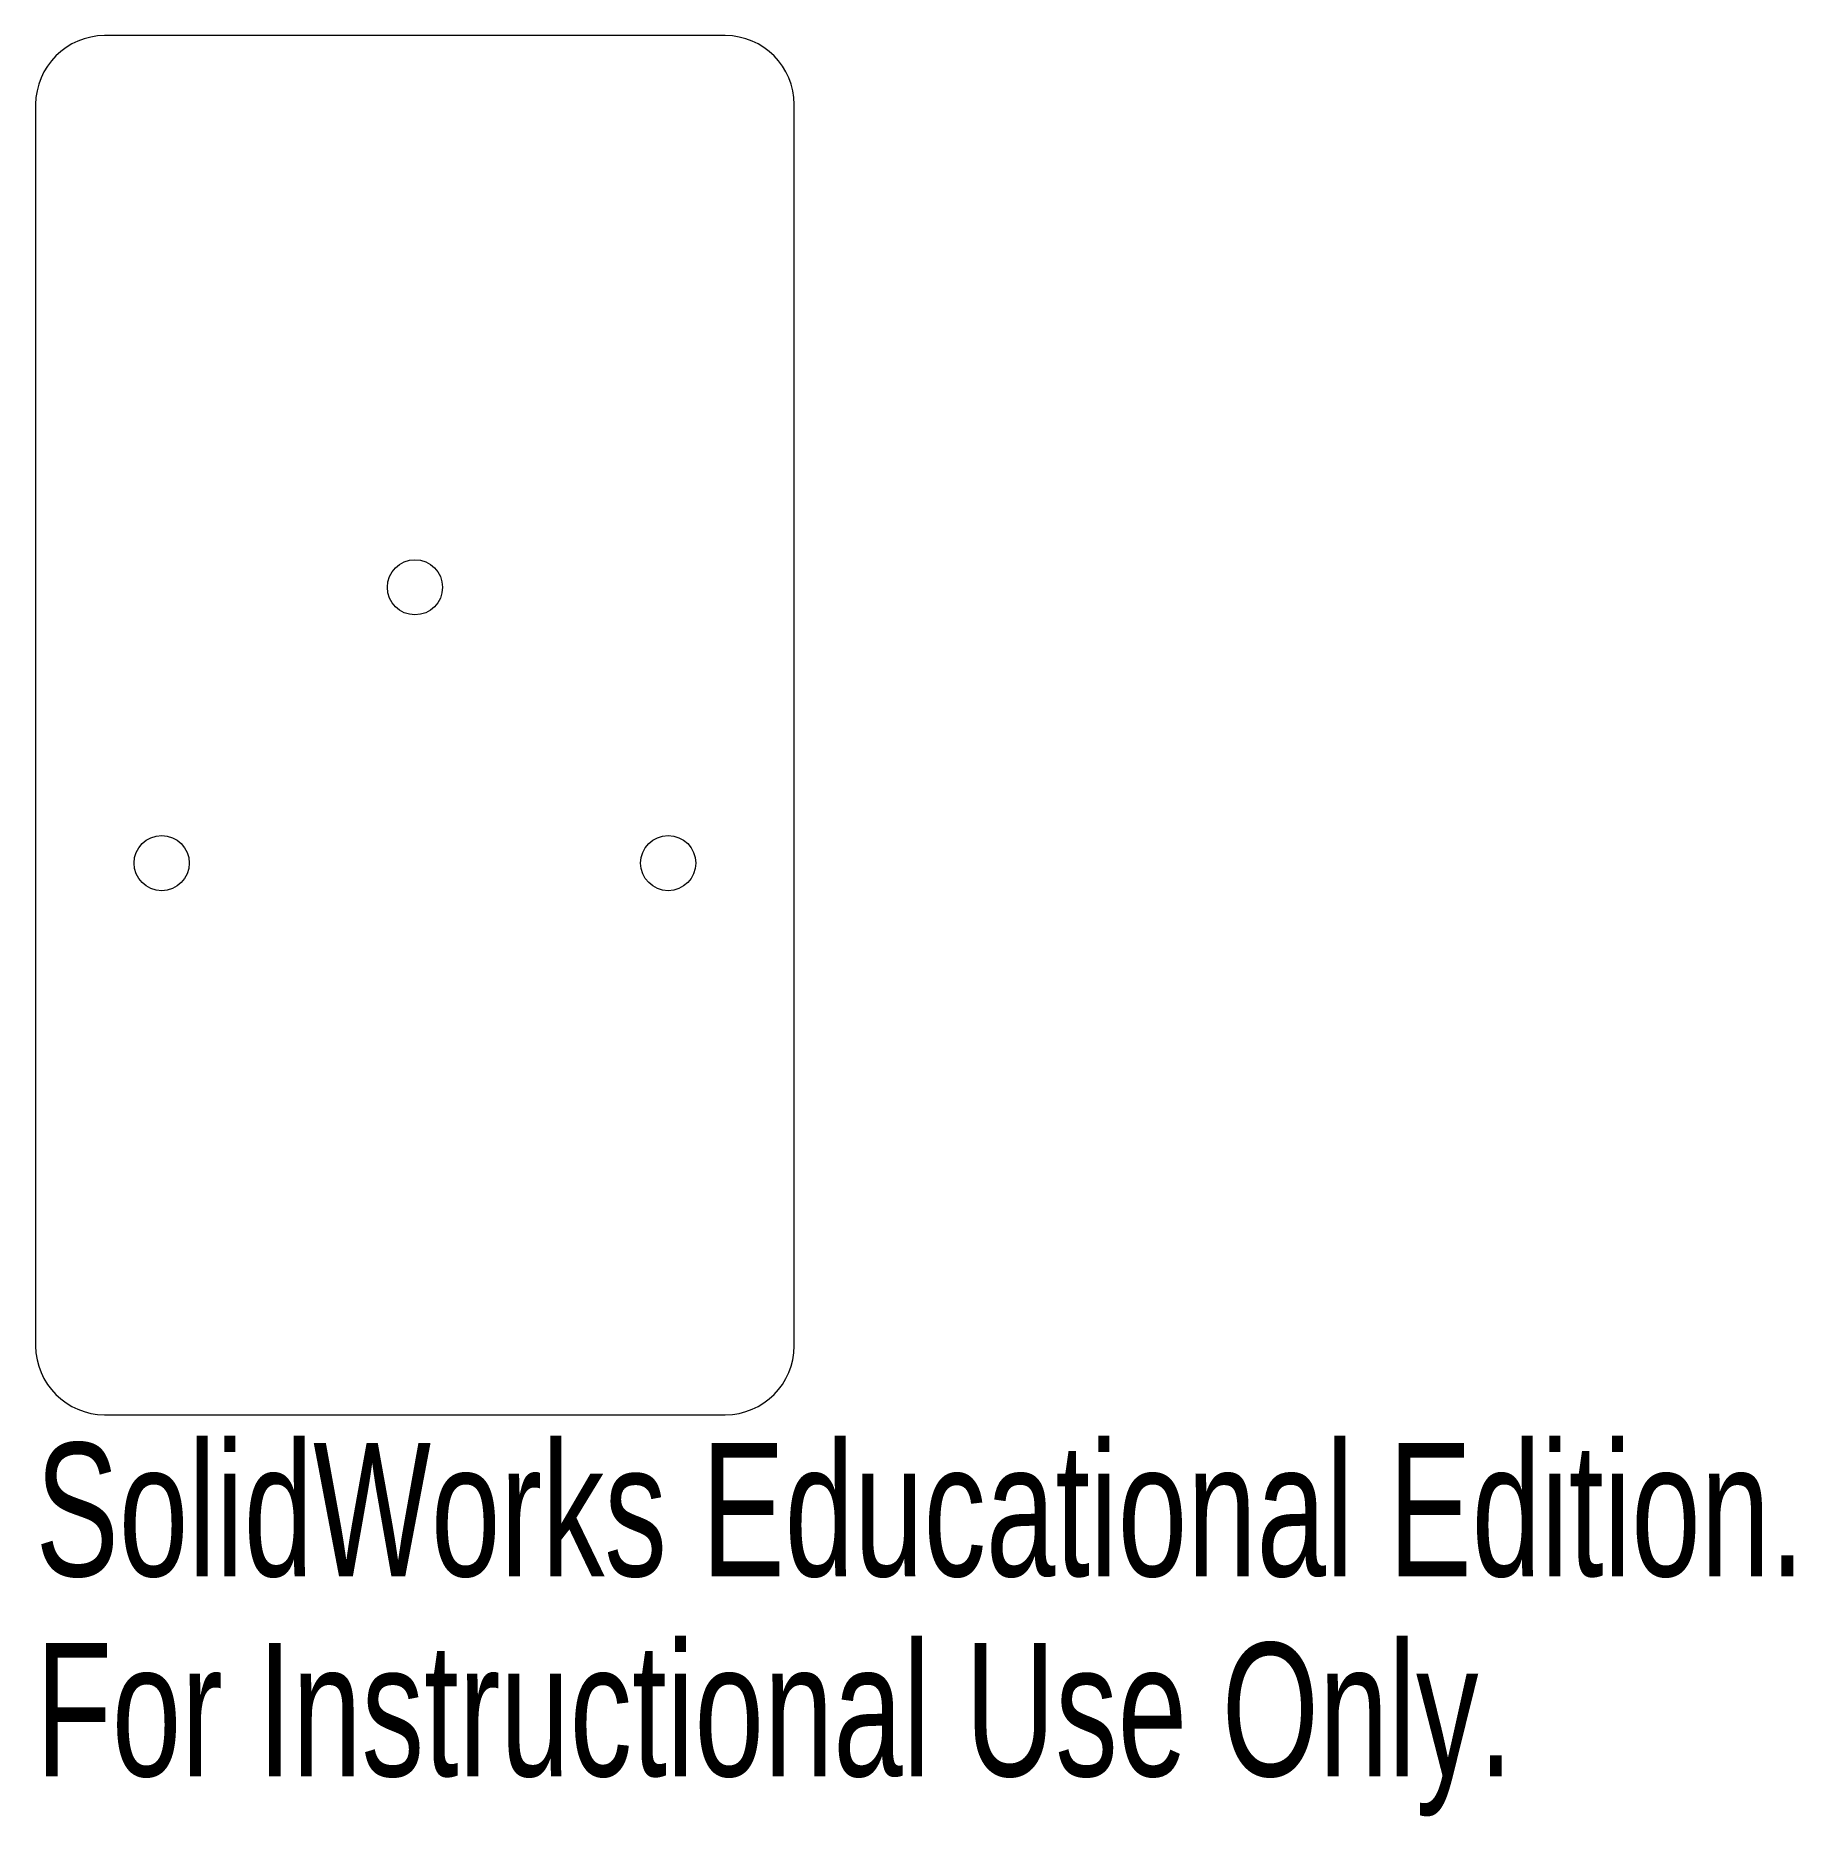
# Model space of a CAD drawing. Header units: millimetres. Extents: x -13.8 to 50, y -39.6 to 25.
import ezdxf

# ---------------------------------------------------------------- set-up
doc = ezdxf.new("R2010")
doc.units = ezdxf.units.MM
doc.styles.add('SLDTEXTSTYLE0', font='TXT', dxfattribs={"width": 0.7})

msp = doc.modelspace()

# ---------------------------------------------------------------- linework, layer by layer
at = {"color": 7, "linetype": 'Continuous', "lineweight": 15}
for p, q in [((11.25, 25), (-11.25, 25)), ((-13.75, 22.5), (-13.75, -22.5)), ((13.75, -22.5), (13.75, 22.5)), ((-11.25, -25), (11.25, -25))]:
    msp.add_line(p, q, dxfattribs=at)
for centre in [(0, 5), (-9.18, -5), (9.18, -5)]:
    msp.add_circle(centre, 1, dxfattribs=at)
for centre, start, end in [((-11.25, 22.5), 90, 180), ((11.25, 22.5), 0, 90), ((-11.25, -22.5), 180, 270), ((11.25, -22.5), 270, 0)]:
    msp.add_arc(centre, 2.5, start, end, dxfattribs=at)

# ---------------------------------------------------------------- texts
at = {"color": 7, "linetype": 'Continuous', "char_height": 4.83362, "attachment_point": 1, "style": 'SLDTEXTSTYLE0'}
for s, insert in [('SolidWorks Educational Edition.', (-13.75, -26.02)), ('For Instructional Use Only.', (-13.75, -33.27))]:
    msp.add_mtext(s, dxfattribs=dict(at, insert=insert))

doc.saveas('drawing.dxf')
